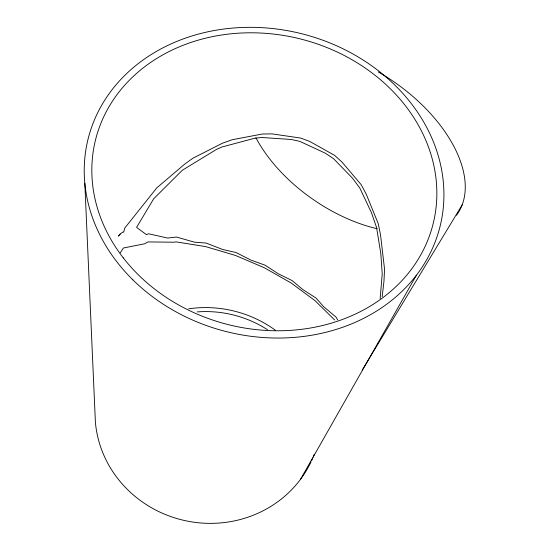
<?xml version="1.0" encoding="UTF-8"?>
<svg xmlns="http://www.w3.org/2000/svg" width="550" height="550" viewBox="0 0 550 550"><rect width="100%" height="100%" fill="white"/><g stroke="black" fill="none" stroke-linecap="round" stroke-linejoin="round"><path stroke-width="0.82" d="M382.168 296.739L383.948 281.428L384.567 269.328L380.552 235.063L378.256 223.692L366.231 194.123L361.151 184.642L341.976 162.037L334.551 155.334L309.726 141.439L300.671 138.071L272.119 133.884L262.322 134.028L232.176 139.721L222.619 143.137L192.906 158.187L184.594 164.223L156.819 187.839L124.657 228.195L123.729 232.162C122.499 230.622 114.84 240.419 120.113 233.963M380.153 298.581L382.229 273.969L380.827 253.715L376.558 227.459L371.477 212.719L359.803 188.024L352.419 178.104L333.451 158.579L324.961 153.003L299.757 141.343L291.294 139.473L261.559 137.479L254.21 138.366L221.987 146.988L216.803 149.236L182.373 170.204L153.732 198.722L136.579 227.363L146.438 234.671L148.514 233.771L167.613 238.054L176.474 237.05L194.329 242.137L206.14 243.072L222.695 249.508L236.081 252.539L251.006 260.129L265.1 265.196L278.011 273.611L292.105 280.569L302.617 289.403L316.071 298.093L323.826 306.831L335.974 317.048L337.686 319.935M300.561 479.243L416.439 275.186M362.264 369.971L462.138 204.951M120.257 252.849L123.427 247.988L144.629 243.794L148.005 241.924L174.109 242.22L175.938 241.856L205.562 246.586L235.441 255.427L264.378 267.781L291.259 283.064L315.04 300.685L334.654 319.969M84.81 183.212L95.404 422.304A113.252 107.628 12.3 0 0 188.946 521.414A113.252 107.628 12.3 0 0 311.025 461.904M314.304 454.245A113.252 107.628 12.3 0 1 313.074 457.318M312.421 458.851A113.252 107.628 12.3 0 1 311.733 460.377M188.664 308.811A113.252 107.628 12.3 0 1 275.296 330.179M197.251 311.905A108.652 103.249 12.3 0 1 267.486 329.704M377.224 228.745A121.791 69.554 34.7 0 1 255.86 137.631M378.194 71.912A126.995 72.559 34.7 0 1 456.5 215.249M132.894 279.874A181.335 153.629 13.9 0 0 436.219 239.071A181.335 153.629 13.9 0 0 223.121 29.122A181.335 153.629 13.9 0 0 132.894 279.874M123.289 257.868A173.944 147.331 13.9 0 0 420.888 254.684A173.944 147.331 13.9 0 0 248.834 32.801A173.944 147.331 13.9 0 0 123.289 257.868"/></g></svg>
